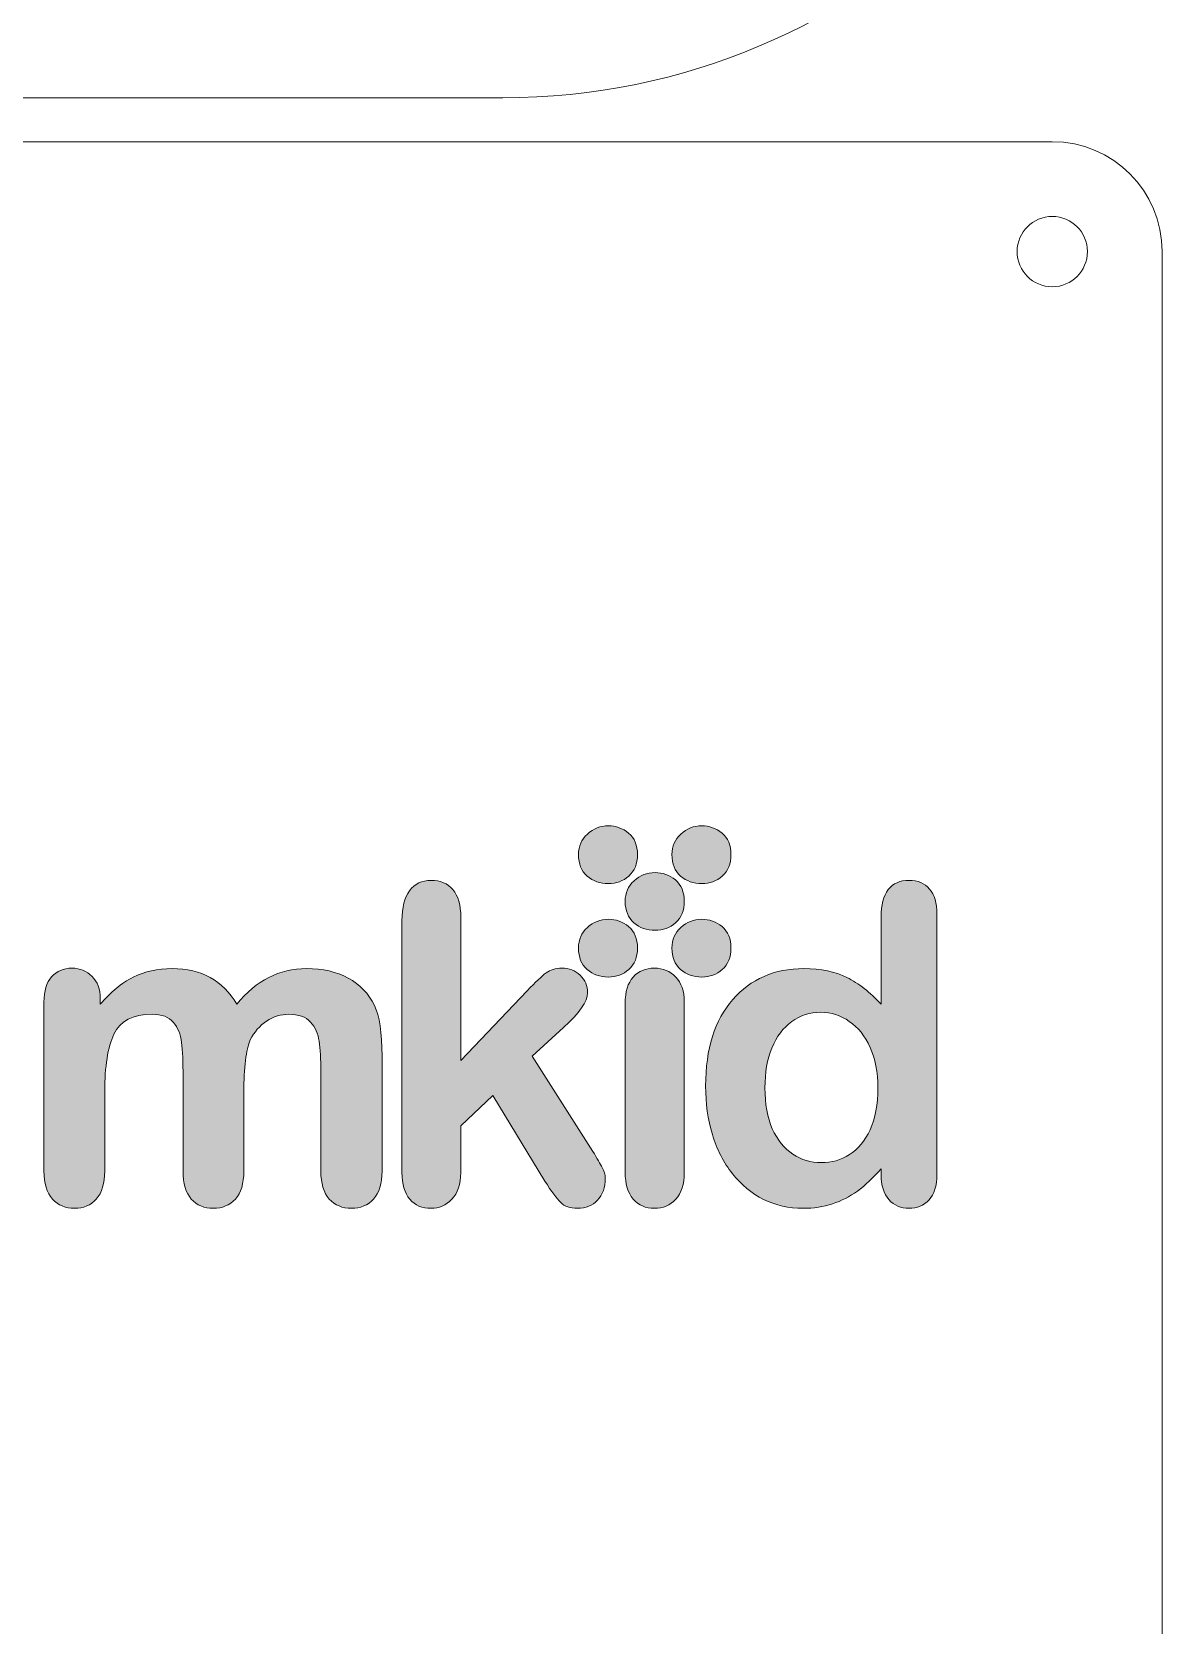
# Model space of a CAD drawing. Header units: millimetres. Extents: x 0 to 366, y 0 to 574.
# Drawn here: x 222.6 to 274, y 214.5 to 287 of the extents above; entities that cross this region are included whole.
import ezdxf

# ---------------------------------------------------------------- set-up
doc = ezdxf.new("R2010")
doc.units = ezdxf.units.MM
doc.layers.add('cut profiles', color=1, linetype='Continuous', lineweight=9, true_color=0xff0000)
doc.layers.add('raster engrave', color=7, linetype='Continuous', lineweight=5, true_color=0x000000)

msp = doc.modelspace()

# ---------------------------------------------------------------- hatches: boundary and pattern name
at = {"layer": 'raster engrave'}
h = msp.add_hatch(color=256, dxfattribs=at)
edge = h.paths.add_edge_path()
edge.add_spline(control_points=[(248.797, 248.243), (248.422, 248.243), (248.101, 248.358), (247.832, 248.588)], knot_values=[0, 0, 0, 0, 1, 1, 1, 1], degree=3, periodic=0)
edge.add_spline(control_points=[(247.832, 248.588), (247.569, 248.818), (247.438, 249.142), (247.438, 249.562)], knot_values=[0, 0, 0, 0, 1, 1, 1, 1], degree=3, periodic=0)
edge.add_spline(control_points=[(247.438, 249.562), (247.438, 249.943), (247.573, 250.255), (247.842, 250.498)], knot_values=[0, 0, 0, 0, 1, 1, 1, 1], degree=3, periodic=0)
edge.add_spline(control_points=[(247.842, 250.498), (248.117, 250.747), (248.436, 250.872), (248.797, 250.872)], knot_values=[0, 0, 0, 0, 1, 1, 1, 1], degree=3, periodic=0)
edge.add_spline(control_points=[(248.797, 250.872), (249.144, 250.872), (249.453, 250.76), (249.722, 250.537)], knot_values=[0, 0, 0, 0, 1, 1, 1, 1], degree=3, periodic=0)
edge.add_spline(control_points=[(249.722, 250.537), (249.991, 250.314), (250.125, 249.989), (250.125, 249.562)], knot_values=[0, 0, 0, 0, 1, 1, 1, 1], degree=3, periodic=0)
edge.add_spline(control_points=[(250.125, 249.562), (250.125, 249.149), (249.994, 248.824), (249.732, 248.588)], knot_values=[0, 0, 0, 0, 1, 1, 1, 1], degree=3, periodic=0)
edge.add_spline(control_points=[(249.732, 248.588), (249.469, 248.358), (249.157, 248.243), (248.797, 248.243)], knot_values=[0, 0, 0, 0, 1, 1, 1, 1], degree=3, periodic=0)
h = msp.add_hatch(color=256, dxfattribs=at)
edge = h.paths.add_edge_path()
edge.add_spline(control_points=[(252.084, 248.588), (251.822, 248.818), (251.691, 249.142), (251.691, 249.562)], knot_values=[0, 0, 0, 0, 1, 1, 1, 1], degree=3, periodic=0)
edge.add_spline(control_points=[(251.691, 249.562), (251.691, 249.943), (251.825, 250.255), (252.094, 250.498)], knot_values=[0, 0, 0, 0, 1, 1, 1, 1], degree=3, periodic=0)
edge.add_spline(control_points=[(252.094, 250.498), (252.37, 250.747), (252.688, 250.872), (253.049, 250.872)], knot_values=[0, 0, 0, 0, 1, 1, 1, 1], degree=3, periodic=0)
edge.add_spline(control_points=[(253.049, 250.872), (253.397, 250.872), (253.705, 250.76), (253.974, 250.537)], knot_values=[0, 0, 0, 0, 1, 1, 1, 1], degree=3, periodic=0)
edge.add_spline(control_points=[(253.974, 250.537), (254.243, 250.314), (254.378, 249.989), (254.378, 249.562)], knot_values=[0, 0, 0, 0, 1, 1, 1, 1], degree=3, periodic=0)
edge.add_spline(control_points=[(254.378, 249.562), (254.378, 249.149), (254.247, 248.824), (253.984, 248.588)], knot_values=[0, 0, 0, 0, 1, 1, 1, 1], degree=3, periodic=0)
edge.add_spline(control_points=[(253.984, 248.588), (253.722, 248.358), (253.41, 248.243), (253.049, 248.243)], knot_values=[0, 0, 0, 0, 1, 1, 1, 1], degree=3, periodic=0)
edge.add_spline(control_points=[(253.049, 248.243), (252.675, 248.243), (252.353, 248.358), (252.084, 248.588)], knot_values=[0, 0, 0, 0, 1, 1, 1, 1], degree=3, periodic=0)
h = msp.add_hatch(color=256, dxfattribs=at)
edge = h.paths.add_edge_path()
edge.add_spline(control_points=[(249.958, 246.462), (249.696, 246.691), (249.564, 247.016), (249.564, 247.436)], knot_values=[0, 0, 0, 0, 1, 1, 1, 1], degree=3, periodic=0)
edge.add_spline(control_points=[(249.564, 247.436), (249.564, 247.817), (249.699, 248.129), (249.968, 248.371)], knot_values=[0, 0, 0, 0, 1, 1, 1, 1], degree=3, periodic=0)
edge.add_spline(control_points=[(249.968, 248.371), (250.244, 248.621), (250.562, 248.745), (250.923, 248.745)], knot_values=[0, 0, 0, 0, 1, 1, 1, 1], degree=3, periodic=0)
edge.add_spline(control_points=[(250.923, 248.745), (251.271, 248.745), (251.579, 248.634), (251.848, 248.411)], knot_values=[0, 0, 0, 0, 1, 1, 1, 1], degree=3, periodic=0)
edge.add_spline(control_points=[(251.848, 248.411), (252.117, 248.188), (252.252, 247.863), (252.252, 247.436)], knot_values=[0, 0, 0, 0, 1, 1, 1, 1], degree=3, periodic=0)
edge.add_spline(control_points=[(252.252, 247.436), (252.252, 247.023), (252.12, 246.698), (251.858, 246.462)], knot_values=[0, 0, 0, 0, 1, 1, 1, 1], degree=3, periodic=0)
edge.add_spline(control_points=[(251.858, 246.462), (251.595, 246.232), (251.284, 246.117), (250.923, 246.117)], knot_values=[0, 0, 0, 0, 1, 1, 1, 1], degree=3, periodic=0)
edge.add_spline(control_points=[(250.923, 246.117), (250.549, 246.117), (250.227, 246.232), (249.958, 246.462)], knot_values=[0, 0, 0, 0, 1, 1, 1, 1], degree=3, periodic=0)
h = msp.add_hatch(color=256, dxfattribs=at)
edge = h.paths.add_edge_path()
edge.add_spline(control_points=[(241.67, 233.881), (241.401, 233.606), (241.089, 233.468), (240.735, 233.468)], knot_values=[0, 0, 0, 0, 1, 1, 1, 1], degree=3, periodic=0)
edge.add_spline(control_points=[(240.735, 233.468), (240.321, 233.468), (239.996, 233.606), (239.76, 233.881)], knot_values=[0, 0, 0, 0, 1, 1, 1, 1], degree=3, periodic=0)
edge.add_spline(control_points=[(239.76, 233.881), (239.524, 234.157), (239.406, 234.564), (239.406, 235.102)], knot_values=[0, 0, 0, 0, 1, 1, 1, 1], degree=3, periodic=0)
edge.add_line((239.406, 235.102), (239.406, 246.56))
edge.add_spline(control_points=[(239.406, 246.56), (239.406, 247.157), (239.52, 247.61), (239.75, 247.919)], knot_values=[0, 0, 0, 0, 1, 1, 1, 1], degree=3, periodic=0)
edge.add_spline(control_points=[(239.75, 247.919), (239.98, 248.234), (240.308, 248.391), (240.735, 248.391)], knot_values=[0, 0, 0, 0, 1, 1, 1, 1], degree=3, periodic=0)
edge.add_spline(control_points=[(240.735, 248.391), (241.148, 248.391), (241.476, 248.25), (241.719, 247.968)], knot_values=[0, 0, 0, 0, 1, 1, 1, 1], degree=3, periodic=0)
edge.add_spline(control_points=[(241.719, 247.968), (241.962, 247.686), (242.083, 247.269), (242.083, 246.718)], knot_values=[0, 0, 0, 0, 1, 1, 1, 1], degree=3, periodic=0)
edge.add_line((242.083, 246.718), (242.083, 240.201))
edge.add_line((242.083, 240.201), (245.105, 243.371))
edge.add_spline(control_points=[(245.105, 243.371), (245.479, 243.764), (245.765, 244.034), (245.962, 244.178)], knot_values=[0, 0, 0, 0, 1, 1, 1, 1], degree=3, periodic=0)
edge.add_spline(control_points=[(245.962, 244.178), (246.158, 244.322), (246.398, 244.394), (246.68, 244.394)], knot_values=[0, 0, 0, 0, 1, 1, 1, 1], degree=3, periodic=0)
edge.add_spline(control_points=[(246.68, 244.394), (247.015, 244.394), (247.294, 244.286), (247.517, 244.07)], knot_values=[0, 0, 0, 0, 1, 1, 1, 1], degree=3, periodic=0)
edge.add_spline(control_points=[(247.517, 244.07), (247.74, 243.86), (247.852, 243.594), (247.852, 243.272)], knot_values=[0, 0, 0, 0, 1, 1, 1, 1], degree=3, periodic=0)
edge.add_spline(control_points=[(247.852, 243.272), (247.852, 242.879), (247.487, 242.354), (246.759, 241.697)], knot_values=[0, 0, 0, 0, 1, 1, 1, 1], degree=3, periodic=0)
edge.add_line((246.759, 241.697), (245.332, 240.388))
edge.add_line((245.332, 240.388), (248.088, 236.057))
edge.add_spline(control_points=[(248.088, 236.057), (248.291, 235.735), (248.436, 235.489), (248.521, 235.319)], knot_values=[0, 0, 0, 0, 1, 1, 1, 1], degree=3, periodic=0)
edge.add_spline(control_points=[(248.521, 235.319), (248.613, 235.154), (248.659, 234.997), (248.659, 234.846)], knot_values=[0, 0, 0, 0, 1, 1, 1, 1], degree=3, periodic=0)
edge.add_spline(control_points=[(248.659, 234.846), (248.659, 234.419), (248.541, 234.081), (248.304, 233.832)], knot_values=[0, 0, 0, 0, 1, 1, 1, 1], degree=3, periodic=0)
edge.add_spline(control_points=[(248.304, 233.832), (248.075, 233.589), (247.77, 233.468), (247.389, 233.468)], knot_values=[0, 0, 0, 0, 1, 1, 1, 1], degree=3, periodic=0)
edge.add_spline(control_points=[(247.389, 233.468), (247.061, 233.468), (246.808, 233.556), (246.631, 233.734)], knot_values=[0, 0, 0, 0, 1, 1, 1, 1], degree=3, periodic=0)
edge.add_spline(control_points=[(246.631, 233.734), (246.454, 233.911), (246.214, 234.232), (245.912, 234.698)], knot_values=[0, 0, 0, 0, 1, 1, 1, 1], degree=3, periodic=0)
edge.add_line((245.912, 234.698), (243.54, 238.596))
edge.add_line((243.54, 238.596), (242.083, 237.218))
edge.add_line((242.083, 237.218), (242.083, 235.082))
edge.add_spline(control_points=[(242.083, 235.082), (242.083, 234.564), (241.945, 234.164), (241.67, 233.881)], knot_values=[0, 0, 0, 0, 1, 1, 1, 1], degree=3, periodic=0)
h = msp.add_hatch(color=256, dxfattribs=at)
edge = h.paths.add_edge_path()
edge.add_spline(control_points=[(261.21, 235.269), (260.849, 234.856), (260.491, 234.518), (260.137, 234.255)], knot_values=[0, 0, 0, 0, 1, 1, 1, 1], degree=3, periodic=0)
edge.add_spline(control_points=[(260.137, 234.255), (259.789, 233.999), (259.408, 233.806), (258.995, 233.675)], knot_values=[0, 0, 0, 0, 1, 1, 1, 1], degree=3, periodic=0)
edge.add_spline(control_points=[(258.995, 233.675), (258.588, 233.537), (258.142, 233.468), (257.656, 233.468)], knot_values=[0, 0, 0, 0, 1, 1, 1, 1], degree=3, periodic=0)
edge.add_spline(control_points=[(257.656, 233.468), (257.013, 233.468), (256.416, 233.602), (255.864, 233.871)], knot_values=[0, 0, 0, 0, 1, 1, 1, 1], degree=3, periodic=0)
edge.add_spline(control_points=[(255.864, 233.871), (255.32, 234.147), (254.847, 234.538), (254.447, 235.043)], knot_values=[0, 0, 0, 0, 1, 1, 1, 1], degree=3, periodic=0)
edge.add_spline(control_points=[(254.447, 235.043), (254.047, 235.548), (253.741, 236.142), (253.531, 236.825)], knot_values=[0, 0, 0, 0, 1, 1, 1, 1], degree=3, periodic=0)
edge.add_spline(control_points=[(253.531, 236.825), (253.328, 237.507), (253.226, 238.245), (253.226, 239.039)], knot_values=[0, 0, 0, 0, 1, 1, 1, 1], degree=3, periodic=0)
edge.add_spline(control_points=[(253.226, 239.039), (253.226, 240.719), (253.636, 242.029), (254.457, 242.967)], knot_values=[0, 0, 0, 0, 1, 1, 1, 1], degree=3, periodic=0)
edge.add_spline(control_points=[(254.457, 242.967), (255.277, 243.906), (256.357, 244.375), (257.695, 244.375)], knot_values=[0, 0, 0, 0, 1, 1, 1, 1], degree=3, periodic=0)
edge.add_spline(control_points=[(257.695, 244.375), (258.47, 244.375), (259.123, 244.24), (259.654, 243.971)], knot_values=[0, 0, 0, 0, 1, 1, 1, 1], degree=3, periodic=0)
edge.add_spline(control_points=[(259.654, 243.971), (260.186, 243.709), (260.704, 243.302), (261.21, 242.751)], knot_values=[0, 0, 0, 0, 1, 1, 1, 1], degree=3, periodic=0)
edge.add_line((261.21, 242.751), (261.21, 246.718))
edge.add_spline(control_points=[(261.21, 246.718), (261.21, 247.269), (261.318, 247.686), (261.534, 247.968)], knot_values=[0, 0, 0, 0, 1, 1, 1, 1], degree=3, periodic=0)
edge.add_spline(control_points=[(261.534, 247.968), (261.758, 248.25), (262.073, 248.391), (262.479, 248.391)], knot_values=[0, 0, 0, 0, 1, 1, 1, 1], degree=3, periodic=0)
edge.add_spline(control_points=[(262.479, 248.391), (262.886, 248.391), (263.198, 248.26), (263.415, 247.997)], knot_values=[0, 0, 0, 0, 1, 1, 1, 1], degree=3, periodic=0)
edge.add_spline(control_points=[(263.415, 247.997), (263.638, 247.741), (263.749, 247.361), (263.749, 246.855)], knot_values=[0, 0, 0, 0, 1, 1, 1, 1], degree=3, periodic=0)
edge.add_line((263.749, 246.855), (263.749, 235.004))
edge.add_spline(control_points=[(263.749, 235.004), (263.749, 234.492), (263.631, 234.108), (263.395, 233.852)], knot_values=[0, 0, 0, 0, 1, 1, 1, 1], degree=3, periodic=0)
edge.add_spline(control_points=[(263.395, 233.852), (263.159, 233.596), (262.853, 233.468), (262.479, 233.468)], knot_values=[0, 0, 0, 0, 1, 1, 1, 1], degree=3, periodic=0)
edge.add_spline(control_points=[(262.479, 233.468), (262.112, 233.468), (261.807, 233.599), (261.564, 233.862)], knot_values=[0, 0, 0, 0, 1, 1, 1, 1], degree=3, periodic=0)
edge.add_spline(control_points=[(261.564, 233.862), (261.328, 234.131), (261.21, 234.511), (261.21, 235.004)], knot_values=[0, 0, 0, 0, 1, 1, 1, 1], degree=3, periodic=0)
edge.add_line((261.21, 235.004), (261.21, 235.269))
edge = h.paths.add_edge_path()
edge.add_spline(control_points=[(261.062, 238.951), (261.062, 239.666), (260.944, 240.28), (260.708, 240.792)], knot_values=[0, 0, 0, 0, 1, 1, 1, 1], degree=3, periodic=0)
edge.add_spline(control_points=[(260.708, 240.792), (260.478, 241.31), (260.163, 241.704), (259.763, 241.973)], knot_values=[0, 0, 0, 0, 1, 1, 1, 1], degree=3, periodic=0)
edge.add_spline(control_points=[(259.763, 241.973), (259.369, 242.249), (258.936, 242.386), (258.463, 242.386)], knot_values=[0, 0, 0, 0, 1, 1, 1, 1], degree=3, periodic=0)
edge.add_spline(control_points=[(258.463, 242.386), (257.971, 242.386), (257.531, 242.245), (257.144, 241.963)], knot_values=[0, 0, 0, 0, 1, 1, 1, 1], degree=3, periodic=0)
edge.add_spline(control_points=[(257.144, 241.963), (256.757, 241.687), (256.455, 241.287), (256.238, 240.762)], knot_values=[0, 0, 0, 0, 1, 1, 1, 1], degree=3, periodic=0)
edge.add_spline(control_points=[(256.238, 240.762), (256.028, 240.244), (255.923, 239.64), (255.923, 238.951)], knot_values=[0, 0, 0, 0, 1, 1, 1, 1], degree=3, periodic=0)
edge.add_spline(control_points=[(255.923, 238.951), (255.923, 238.222), (256.035, 237.602), (256.258, 237.09)], knot_values=[0, 0, 0, 0, 1, 1, 1, 1], degree=3, periodic=0)
edge.add_spline(control_points=[(256.258, 237.09), (256.488, 236.579), (256.8, 236.191), (257.193, 235.929)], knot_values=[0, 0, 0, 0, 1, 1, 1, 1], degree=3, periodic=0)
edge.add_spline(control_points=[(257.193, 235.929), (257.587, 235.673), (258.017, 235.545), (258.483, 235.545)], knot_values=[0, 0, 0, 0, 1, 1, 1, 1], degree=3, periodic=0)
edge.add_spline(control_points=[(258.483, 235.545), (258.955, 235.545), (259.385, 235.666), (259.772, 235.909)], knot_values=[0, 0, 0, 0, 1, 1, 1, 1], degree=3, periodic=0)
edge.add_spline(control_points=[(259.772, 235.909), (260.166, 236.159), (260.478, 236.536), (260.708, 237.041)], knot_values=[0, 0, 0, 0, 1, 1, 1, 1], degree=3, periodic=0)
edge.add_spline(control_points=[(260.708, 237.041), (260.944, 237.553), (261.062, 238.19), (261.062, 238.951)], knot_values=[0, 0, 0, 0, 1, 1, 1, 1], degree=3, periodic=0)
h = msp.add_hatch(color=256, dxfattribs=at)
edge = h.paths.add_edge_path()
edge.add_spline(control_points=[(248.797, 243.991), (248.422, 243.991), (248.101, 244.106), (247.832, 244.335)], knot_values=[0, 0, 0, 0, 1, 1, 1, 1], degree=3, periodic=0)
edge.add_spline(control_points=[(247.832, 244.335), (247.569, 244.565), (247.438, 244.89), (247.438, 245.31)], knot_values=[0, 0, 0, 0, 1, 1, 1, 1], degree=3, periodic=0)
edge.add_spline(control_points=[(247.438, 245.31), (247.438, 245.691), (247.573, 246.002), (247.842, 246.245)], knot_values=[0, 0, 0, 0, 1, 1, 1, 1], degree=3, periodic=0)
edge.add_spline(control_points=[(247.842, 246.245), (248.117, 246.494), (248.436, 246.619), (248.797, 246.619)], knot_values=[0, 0, 0, 0, 1, 1, 1, 1], degree=3, periodic=0)
edge.add_spline(control_points=[(248.797, 246.619), (249.144, 246.619), (249.453, 246.508), (249.722, 246.284)], knot_values=[0, 0, 0, 0, 1, 1, 1, 1], degree=3, periodic=0)
edge.add_spline(control_points=[(249.722, 246.284), (249.991, 246.061), (250.125, 245.737), (250.125, 245.31)], knot_values=[0, 0, 0, 0, 1, 1, 1, 1], degree=3, periodic=0)
edge.add_spline(control_points=[(250.125, 245.31), (250.125, 244.897), (249.994, 244.572), (249.732, 244.335)], knot_values=[0, 0, 0, 0, 1, 1, 1, 1], degree=3, periodic=0)
edge.add_spline(control_points=[(249.732, 244.335), (249.469, 244.106), (249.157, 243.991), (248.797, 243.991)], knot_values=[0, 0, 0, 0, 1, 1, 1, 1], degree=3, periodic=0)
h = msp.add_hatch(color=256, dxfattribs=at)
edge = h.paths.add_edge_path()
edge.add_spline(control_points=[(251.691, 245.31), (251.691, 245.691), (251.825, 246.002), (252.094, 246.245)], knot_values=[0, 0, 0, 0, 1, 1, 1, 1], degree=3, periodic=0)
edge.add_spline(control_points=[(252.094, 246.245), (252.37, 246.494), (252.688, 246.619), (253.049, 246.619)], knot_values=[0, 0, 0, 0, 1, 1, 1, 1], degree=3, periodic=0)
edge.add_spline(control_points=[(253.049, 246.619), (253.397, 246.619), (253.705, 246.508), (253.974, 246.284)], knot_values=[0, 0, 0, 0, 1, 1, 1, 1], degree=3, periodic=0)
edge.add_spline(control_points=[(253.974, 246.284), (254.243, 246.061), (254.378, 245.737), (254.378, 245.31)], knot_values=[0, 0, 0, 0, 1, 1, 1, 1], degree=3, periodic=0)
edge.add_spline(control_points=[(254.378, 245.31), (254.378, 244.897), (254.247, 244.572), (253.984, 244.335)], knot_values=[0, 0, 0, 0, 1, 1, 1, 1], degree=3, periodic=0)
edge.add_spline(control_points=[(253.984, 244.335), (253.722, 244.106), (253.41, 243.991), (253.049, 243.991)], knot_values=[0, 0, 0, 0, 1, 1, 1, 1], degree=3, periodic=0)
edge.add_spline(control_points=[(253.049, 243.991), (252.675, 243.991), (252.353, 244.106), (252.084, 244.335)], knot_values=[0, 0, 0, 0, 1, 1, 1, 1], degree=3, periodic=0)
edge.add_spline(control_points=[(252.084, 244.335), (251.822, 244.565), (251.691, 244.89), (251.691, 245.31)], knot_values=[0, 0, 0, 0, 1, 1, 1, 1], degree=3, periodic=0)
h = msp.add_hatch(color=256, dxfattribs=at)
edge = h.paths.add_edge_path()
edge.add_spline(control_points=[(235.635, 241.067), (235.59, 241.415), (235.458, 241.707), (235.242, 241.943)], knot_values=[0, 0, 0, 0, 1, 1, 1, 1], degree=3, periodic=0)
edge.add_spline(control_points=[(235.242, 241.943), (235.025, 242.18), (234.697, 242.298), (234.257, 242.298)], knot_values=[0, 0, 0, 0, 1, 1, 1, 1], degree=3, periodic=0)
edge.add_spline(control_points=[(234.257, 242.298), (233.903, 242.298), (233.565, 242.193), (233.243, 241.983)], knot_values=[0, 0, 0, 0, 1, 1, 1, 1], degree=3, periodic=0)
edge.add_spline(control_points=[(233.243, 241.983), (232.928, 241.773), (232.682, 241.491), (232.505, 241.136)], knot_values=[0, 0, 0, 0, 1, 1, 1, 1], degree=3, periodic=0)
edge.add_spline(control_points=[(232.505, 241.136), (232.308, 240.683), (232.21, 239.883), (232.21, 238.734)], knot_values=[0, 0, 0, 0, 1, 1, 1, 1], degree=3, periodic=0)
edge.add_line((232.21, 238.734), (232.21, 235.161))
edge.add_spline(control_points=[(232.21, 235.161), (232.21, 234.597), (232.082, 234.173), (231.826, 233.891)], knot_values=[0, 0, 0, 0, 1, 1, 1, 1], degree=3, periodic=0)
edge.add_spline(control_points=[(231.826, 233.891), (231.57, 233.609), (231.232, 233.468), (230.812, 233.468)], knot_values=[0, 0, 0, 0, 1, 1, 1, 1], degree=3, periodic=0)
edge.add_spline(control_points=[(230.812, 233.468), (230.405, 233.468), (230.074, 233.609), (229.818, 233.891)], knot_values=[0, 0, 0, 0, 1, 1, 1, 1], degree=3, periodic=0)
edge.add_spline(control_points=[(229.818, 233.891), (229.568, 234.173), (229.444, 234.597), (229.444, 235.161)], knot_values=[0, 0, 0, 0, 1, 1, 1, 1], degree=3, periodic=0)
edge.add_line((229.444, 235.161), (229.444, 239.443))
edge.add_spline(control_points=[(229.444, 239.443), (229.444, 240.119), (229.421, 240.644), (229.375, 241.018)], knot_values=[0, 0, 0, 0, 1, 1, 1, 1], degree=3, periodic=0)
edge.add_spline(control_points=[(229.375, 241.018), (229.329, 241.392), (229.204, 241.697), (229.001, 241.934)], knot_values=[0, 0, 0, 0, 1, 1, 1, 1], degree=3, periodic=0)
edge.add_spline(control_points=[(229.001, 241.934), (228.797, 242.176), (228.476, 242.298), (228.036, 242.298)], knot_values=[0, 0, 0, 0, 1, 1, 1, 1], degree=3, periodic=0)
edge.add_spline(control_points=[(228.036, 242.298), (227.157, 242.298), (226.576, 241.996), (226.294, 241.392)], knot_values=[0, 0, 0, 0, 1, 1, 1, 1], degree=3, periodic=0)
edge.add_spline(control_points=[(226.294, 241.392), (226.018, 240.788), (225.88, 239.922), (225.88, 238.793)], knot_values=[0, 0, 0, 0, 1, 1, 1, 1], degree=3, periodic=0)
edge.add_line((225.88, 238.793), (225.88, 235.161))
edge.add_spline(control_points=[(225.88, 235.161), (225.88, 234.603), (225.752, 234.18), (225.496, 233.891)], knot_values=[0, 0, 0, 0, 1, 1, 1, 1], degree=3, periodic=0)
edge.add_spline(control_points=[(225.496, 233.891), (225.247, 233.609), (224.916, 233.468), (224.502, 233.468)], knot_values=[0, 0, 0, 0, 1, 1, 1, 1], degree=3, periodic=0)
edge.add_spline(control_points=[(224.502, 233.468), (224.095, 233.468), (223.761, 233.609), (223.498, 233.891)], knot_values=[0, 0, 0, 0, 1, 1, 1, 1], degree=3, periodic=0)
edge.add_spline(control_points=[(223.498, 233.891), (223.242, 234.18), (223.114, 234.603), (223.114, 235.161)], knot_values=[0, 0, 0, 0, 1, 1, 1, 1], degree=3, periodic=0)
edge.add_line((223.114, 235.161), (223.114, 242.849))
edge.add_spline(control_points=[(223.114, 242.849), (223.114, 243.354), (223.229, 243.738), (223.459, 244.001)], knot_values=[0, 0, 0, 0, 1, 1, 1, 1], degree=3, periodic=0)
edge.add_spline(control_points=[(223.459, 244.001), (223.695, 244.263), (224.003, 244.394), (224.384, 244.394)], knot_values=[0, 0, 0, 0, 1, 1, 1, 1], degree=3, periodic=0)
edge.add_spline(control_points=[(224.384, 244.394), (224.752, 244.394), (225.057, 244.27), (225.3, 244.02)], knot_values=[0, 0, 0, 0, 1, 1, 1, 1], degree=3, periodic=0)
edge.add_spline(control_points=[(225.3, 244.02), (225.549, 243.778), (225.674, 243.44), (225.674, 243.007)], knot_values=[0, 0, 0, 0, 1, 1, 1, 1], degree=3, periodic=0)
edge.add_line((225.674, 243.007), (225.674, 242.751))
edge.add_spline(control_points=[(225.674, 242.751), (226.14, 243.308), (226.638, 243.719), (227.17, 243.981)], knot_values=[0, 0, 0, 0, 1, 1, 1, 1], degree=3, periodic=0)
edge.add_spline(control_points=[(227.17, 243.981), (227.701, 244.244), (228.292, 244.375), (228.942, 244.375)], knot_values=[0, 0, 0, 0, 1, 1, 1, 1], degree=3, periodic=0)
edge.add_spline(control_points=[(228.942, 244.375), (229.618, 244.375), (230.198, 244.24), (230.684, 243.971)], knot_values=[0, 0, 0, 0, 1, 1, 1, 1], degree=3, periodic=0)
edge.add_spline(control_points=[(230.684, 243.971), (231.17, 243.702), (231.57, 243.295), (231.885, 242.751)], knot_values=[0, 0, 0, 0, 1, 1, 1, 1], degree=3, periodic=0)
edge.add_spline(control_points=[(231.885, 242.751), (232.338, 243.302), (232.823, 243.709), (233.342, 243.971)], knot_values=[0, 0, 0, 0, 1, 1, 1, 1], degree=3, periodic=0)
edge.add_spline(control_points=[(233.342, 243.971), (233.86, 244.24), (234.435, 244.375), (235.065, 244.375)], knot_values=[0, 0, 0, 0, 1, 1, 1, 1], degree=3, periodic=0)
edge.add_spline(control_points=[(235.065, 244.375), (235.8, 244.375), (236.433, 244.23), (236.964, 243.942)], knot_values=[0, 0, 0, 0, 1, 1, 1, 1], degree=3, periodic=0)
edge.add_spline(control_points=[(236.964, 243.942), (237.496, 243.653), (237.893, 243.239), (238.155, 242.701)], knot_values=[0, 0, 0, 0, 1, 1, 1, 1], degree=3, periodic=0)
edge.add_spline(control_points=[(238.155, 242.701), (238.385, 242.216), (238.5, 241.451), (238.5, 240.408)], knot_values=[0, 0, 0, 0, 1, 1, 1, 1], degree=3, periodic=0)
edge.add_line((238.5, 240.408), (238.5, 235.161))
edge.add_spline(control_points=[(238.5, 235.161), (238.5, 234.597), (238.372, 234.173), (238.116, 233.891)], knot_values=[0, 0, 0, 0, 1, 1, 1, 1], degree=3, periodic=0)
edge.add_spline(control_points=[(238.116, 233.891), (237.86, 233.609), (237.522, 233.468), (237.102, 233.468)], knot_values=[0, 0, 0, 0, 1, 1, 1, 1], degree=3, periodic=0)
edge.add_spline(control_points=[(237.102, 233.468), (236.695, 233.468), (236.361, 233.609), (236.098, 233.891)], knot_values=[0, 0, 0, 0, 1, 1, 1, 1], degree=3, periodic=0)
edge.add_spline(control_points=[(236.098, 233.891), (235.842, 234.18), (235.714, 234.603), (235.714, 235.161)], knot_values=[0, 0, 0, 0, 1, 1, 1, 1], degree=3, periodic=0)
edge.add_line((235.714, 235.161), (235.714, 239.679))
edge.add_spline(control_points=[(235.714, 239.679), (235.714, 240.257), (235.688, 240.719), (235.635, 241.067)], knot_values=[0, 0, 0, 0, 1, 1, 1, 1], degree=3, periodic=0)
h = msp.add_hatch(color=256, dxfattribs=at)
edge = h.paths.add_edge_path()
edge.add_line((249.564, 235.102), (249.564, 242.79))
edge.add_spline(control_points=[(249.564, 242.79), (249.564, 243.322), (249.686, 243.722), (249.929, 243.991)], knot_values=[0, 0, 0, 0, 1, 1, 1, 1], degree=3, periodic=0)
edge.add_spline(control_points=[(249.929, 243.991), (250.178, 244.26), (250.5, 244.394), (250.893, 244.394)], knot_values=[0, 0, 0, 0, 1, 1, 1, 1], degree=3, periodic=0)
edge.add_spline(control_points=[(250.893, 244.394), (251.287, 244.394), (251.612, 244.26), (251.868, 243.991)], knot_values=[0, 0, 0, 0, 1, 1, 1, 1], degree=3, periodic=0)
edge.add_spline(control_points=[(251.868, 243.991), (252.124, 243.722), (252.252, 243.348), (252.252, 242.869)], knot_values=[0, 0, 0, 0, 1, 1, 1, 1], degree=3, periodic=0)
edge.add_line((252.252, 242.869), (252.252, 235.102))
edge.add_spline(control_points=[(252.252, 235.102), (252.252, 234.564), (252.124, 234.157), (251.868, 233.881)], knot_values=[0, 0, 0, 0, 1, 1, 1, 1], degree=3, periodic=0)
edge.add_spline(control_points=[(251.868, 233.881), (251.612, 233.606), (251.287, 233.468), (250.893, 233.468)], knot_values=[0, 0, 0, 0, 1, 1, 1, 1], degree=3, periodic=0)
edge.add_spline(control_points=[(250.893, 233.468), (250.5, 233.468), (250.178, 233.609), (249.929, 233.891)], knot_values=[0, 0, 0, 0, 1, 1, 1, 1], degree=3, periodic=0)
edge.add_spline(control_points=[(249.929, 233.891), (249.686, 234.173), (249.564, 234.577), (249.564, 235.102)], knot_values=[0, 0, 0, 0, 1, 1, 1, 1], degree=3, periodic=0)

# ---------------------------------------------------------------- linework, layer by layer
at = {"layer": 'cut profiles'}
for p, q in [((214, 284), (244, 284)), ((189, 282.002), (269, 282.002)), ((274, 172.002), (274, 277.002))]:
    msp.add_line(p, q, dxfattribs=at)
msp.add_circle((269, 277.002), 1.6, dxfattribs=at)
for centre, radius, start, end in [((244, 314), 30, 270, 0), ((269, 277.002), 5, 0, 90)]:
    msp.add_arc(centre, radius, start, end, dxfattribs=at)
at = {"layer": 'raster engrave', "color": 7, "true_color": 0xffffff}
for points in [[(239.406, 235.102), (239.406, 246.56)], [(242.083, 246.718), (242.083, 240.201), (245.105, 243.371)], [(261.21, 242.751), (261.21, 246.718)], [(263.749, 246.855), (263.749, 235.004)], [(225.674, 243.007), (225.674, 242.751)], [(223.114, 235.161), (223.114, 242.849)], [(249.564, 235.102), (249.564, 242.79)], [(252.252, 242.869), (252.252, 235.102)], [(246.759, 241.697), (245.332, 240.388), (248.088, 236.057)], [(238.5, 240.408), (238.5, 235.161)], [(229.444, 235.161), (229.444, 239.443)], [(235.714, 235.161), (235.714, 239.679)], [(225.88, 238.793), (225.88, 235.161)], [(232.21, 238.734), (232.21, 235.161)], [(245.912, 234.698), (243.54, 238.596), (242.083, 237.218), (242.083, 235.082)], [(261.21, 235.004), (261.21, 235.269)]]:
    msp.add_lwpolyline(points, dxfattribs=at)
for points in [[(247.842, 250.498), (248.117, 250.747), (248.436, 250.872), (248.797, 250.872)], [(248.797, 250.872), (249.144, 250.872), (249.453, 250.76), (249.722, 250.537)], [(252.094, 250.498), (252.37, 250.747), (252.688, 250.872), (253.049, 250.872)], [(253.049, 250.872), (253.397, 250.872), (253.705, 250.76), (253.974, 250.537)], [(247.438, 249.562), (247.438, 249.943), (247.573, 250.255), (247.842, 250.498)], [(249.722, 250.537), (249.991, 250.314), (250.125, 249.989), (250.125, 249.562)], [(251.691, 249.562), (251.691, 249.943), (251.825, 250.255), (252.094, 250.498)], [(253.974, 250.537), (254.243, 250.314), (254.378, 249.989), (254.378, 249.562)], [(247.832, 248.588), (247.569, 248.818), (247.438, 249.142), (247.438, 249.562)], [(250.125, 249.562), (250.125, 249.149), (249.994, 248.824), (249.732, 248.588)], [(252.084, 248.588), (251.822, 248.818), (251.691, 249.142), (251.691, 249.562)], [(254.378, 249.562), (254.378, 249.149), (254.247, 248.824), (253.984, 248.588)], [(249.968, 248.371), (250.244, 248.621), (250.562, 248.745), (250.923, 248.745)], [(250.923, 248.745), (251.271, 248.745), (251.579, 248.634), (251.848, 248.411)], [(239.75, 247.919), (239.98, 248.234), (240.308, 248.391), (240.735, 248.391)], [(240.735, 248.391), (241.148, 248.391), (241.476, 248.25), (241.719, 247.968)], [(241.719, 247.968), (241.962, 247.686), (242.083, 247.269), (242.083, 246.718)], [(248.797, 248.243), (248.422, 248.243), (248.101, 248.358), (247.832, 248.588)], [(249.732, 248.588), (249.469, 248.358), (249.157, 248.243), (248.797, 248.243)], [(249.564, 247.436), (249.564, 247.817), (249.699, 248.129), (249.968, 248.371)], [(251.848, 248.411), (252.117, 248.188), (252.252, 247.863), (252.252, 247.436)], [(253.049, 248.243), (252.675, 248.243), (252.353, 248.358), (252.084, 248.588)], [(253.984, 248.588), (253.722, 248.358), (253.41, 248.243), (253.049, 248.243)], [(261.21, 246.718), (261.21, 247.269), (261.318, 247.686), (261.534, 247.968)], [(261.534, 247.968), (261.758, 248.25), (262.073, 248.391), (262.479, 248.391)], [(262.479, 248.391), (262.886, 248.391), (263.198, 248.26), (263.415, 247.997)], [(263.415, 247.997), (263.638, 247.741), (263.749, 247.361), (263.749, 246.855)], [(239.406, 246.56), (239.406, 247.157), (239.52, 247.61), (239.75, 247.919)], [(249.958, 246.462), (249.696, 246.691), (249.564, 247.016), (249.564, 247.436)], [(252.252, 247.436), (252.252, 247.023), (252.12, 246.698), (251.858, 246.462)], [(247.842, 246.245), (248.117, 246.494), (248.436, 246.619), (248.797, 246.619)], [(248.797, 246.619), (249.144, 246.619), (249.453, 246.508), (249.722, 246.284)], [(252.094, 246.245), (252.37, 246.494), (252.688, 246.619), (253.049, 246.619)], [(253.049, 246.619), (253.397, 246.619), (253.705, 246.508), (253.974, 246.284)], [(247.438, 245.31), (247.438, 245.691), (247.573, 246.002), (247.842, 246.245)], [(249.722, 246.284), (249.991, 246.061), (250.125, 245.737), (250.125, 245.31)], [(250.923, 246.117), (250.549, 246.117), (250.227, 246.232), (249.958, 246.462)], [(251.858, 246.462), (251.595, 246.232), (251.284, 246.117), (250.923, 246.117)], [(251.691, 245.31), (251.691, 245.691), (251.825, 246.002), (252.094, 246.245)], [(253.974, 246.284), (254.243, 246.061), (254.378, 245.737), (254.378, 245.31)], [(247.832, 244.335), (247.569, 244.565), (247.438, 244.89), (247.438, 245.31)], [(250.125, 245.31), (250.125, 244.897), (249.994, 244.572), (249.732, 244.335)], [(252.084, 244.335), (251.822, 244.565), (251.691, 244.89), (251.691, 245.31)], [(254.378, 245.31), (254.378, 244.897), (254.247, 244.572), (253.984, 244.335)], [(223.459, 244.001), (223.695, 244.263), (224.003, 244.394), (224.384, 244.394)], [(224.384, 244.394), (224.752, 244.394), (225.057, 244.27), (225.3, 244.02)], [(227.17, 243.981), (227.701, 244.244), (228.292, 244.375), (228.942, 244.375)], [(228.942, 244.375), (229.618, 244.375), (230.198, 244.24), (230.684, 243.971)], [(233.342, 243.971), (233.86, 244.24), (234.435, 244.375), (235.065, 244.375)], [(235.065, 244.375), (235.8, 244.375), (236.433, 244.23), (236.964, 243.942)], [(245.962, 244.178), (246.158, 244.322), (246.398, 244.394), (246.68, 244.394)], [(246.68, 244.394), (247.015, 244.394), (247.294, 244.286), (247.517, 244.07)], [(248.797, 243.991), (248.422, 243.991), (248.101, 244.106), (247.832, 244.335)], [(249.732, 244.335), (249.469, 244.106), (249.157, 243.991), (248.797, 243.991)], [(249.929, 243.991), (250.178, 244.26), (250.5, 244.394), (250.893, 244.394)], [(250.893, 244.394), (251.287, 244.394), (251.612, 244.26), (251.868, 243.991)], [(253.049, 243.991), (252.675, 243.991), (252.353, 244.106), (252.084, 244.335)], [(253.984, 244.335), (253.722, 244.106), (253.41, 243.991), (253.049, 243.991)], [(254.457, 242.967), (255.277, 243.906), (256.357, 244.375), (257.695, 244.375)], [(257.695, 244.375), (258.47, 244.375), (259.123, 244.24), (259.654, 243.971)], [(223.114, 242.849), (223.114, 243.354), (223.229, 243.738), (223.459, 244.001)], [(225.3, 244.02), (225.549, 243.778), (225.674, 243.44), (225.674, 243.007)], [(225.674, 242.751), (226.14, 243.308), (226.638, 243.719), (227.17, 243.981)], [(230.684, 243.971), (231.17, 243.702), (231.57, 243.295), (231.885, 242.751)], [(231.885, 242.751), (232.338, 243.302), (232.823, 243.709), (233.342, 243.971)], [(236.964, 243.942), (237.496, 243.653), (237.893, 243.239), (238.155, 242.701)], [(245.105, 243.371), (245.479, 243.764), (245.765, 244.034), (245.962, 244.178)], [(247.517, 244.07), (247.74, 243.86), (247.852, 243.594), (247.852, 243.272)], [(249.564, 242.79), (249.564, 243.322), (249.686, 243.722), (249.929, 243.991)], [(251.868, 243.991), (252.124, 243.722), (252.252, 243.348), (252.252, 242.869)], [(259.654, 243.971), (260.186, 243.709), (260.704, 243.302), (261.21, 242.751)], [(247.852, 243.272), (247.852, 242.879), (247.487, 242.354), (246.759, 241.697)], [(253.226, 239.039), (253.226, 240.719), (253.636, 242.029), (254.457, 242.967)], [(228.036, 242.298), (227.157, 242.298), (226.576, 241.996), (226.294, 241.392)], [(229.001, 241.934), (228.797, 242.176), (228.476, 242.298), (228.036, 242.298)], [(234.257, 242.298), (233.903, 242.298), (233.565, 242.193), (233.243, 241.983)], [(235.242, 241.943), (235.025, 242.18), (234.697, 242.298), (234.257, 242.298)], [(238.155, 242.701), (238.385, 242.216), (238.5, 241.451), (238.5, 240.408)], [(258.463, 242.386), (257.971, 242.386), (257.531, 242.245), (257.144, 241.963)], [(259.763, 241.973), (259.369, 242.249), (258.936, 242.386), (258.463, 242.386)], [(229.375, 241.018), (229.329, 241.392), (229.204, 241.697), (229.001, 241.934)], [(233.243, 241.983), (232.928, 241.773), (232.682, 241.491), (232.505, 241.136)], [(235.635, 241.067), (235.59, 241.415), (235.458, 241.707), (235.242, 241.943)], [(257.144, 241.963), (256.757, 241.687), (256.455, 241.287), (256.238, 240.762)], [(260.708, 240.792), (260.478, 241.31), (260.163, 241.704), (259.763, 241.973)], [(226.294, 241.392), (226.018, 240.788), (225.88, 239.922), (225.88, 238.793)], [(229.444, 239.443), (229.444, 240.119), (229.421, 240.644), (229.375, 241.018)], [(232.505, 241.136), (232.308, 240.683), (232.21, 239.883), (232.21, 238.734)], [(235.714, 239.679), (235.714, 240.257), (235.688, 240.719), (235.635, 241.067)], [(256.238, 240.762), (256.028, 240.244), (255.923, 239.64), (255.923, 238.951)], [(261.062, 238.951), (261.062, 239.666), (260.944, 240.28), (260.708, 240.792)], [(253.531, 236.825), (253.328, 237.507), (253.226, 238.245), (253.226, 239.039)], [(255.923, 238.951), (255.923, 238.222), (256.035, 237.602), (256.258, 237.09)], [(260.708, 237.041), (260.944, 237.553), (261.062, 238.19), (261.062, 238.951)], [(256.258, 237.09), (256.488, 236.579), (256.8, 236.191), (257.193, 235.929)], [(254.447, 235.043), (254.047, 235.548), (253.741, 236.142), (253.531, 236.825)], [(259.772, 235.909), (260.166, 236.159), (260.478, 236.536), (260.708, 237.041)], [(248.088, 236.057), (248.291, 235.735), (248.436, 235.489), (248.521, 235.319)], [(257.193, 235.929), (257.587, 235.673), (258.017, 235.545), (258.483, 235.545)], [(258.483, 235.545), (258.955, 235.545), (259.385, 235.666), (259.772, 235.909)], [(223.498, 233.891), (223.242, 234.18), (223.114, 234.603), (223.114, 235.161)], [(225.88, 235.161), (225.88, 234.603), (225.752, 234.18), (225.496, 233.891)], [(229.818, 233.891), (229.568, 234.173), (229.444, 234.597), (229.444, 235.161)], [(232.21, 235.161), (232.21, 234.597), (232.082, 234.173), (231.826, 233.891)], [(236.098, 233.891), (235.842, 234.18), (235.714, 234.603), (235.714, 235.161)], [(238.5, 235.161), (238.5, 234.597), (238.372, 234.173), (238.116, 233.891)], [(239.76, 233.881), (239.524, 234.157), (239.406, 234.564), (239.406, 235.102)], [(242.083, 235.082), (242.083, 234.564), (241.945, 234.164), (241.67, 233.881)], [(248.521, 235.319), (248.613, 235.154), (248.659, 234.997), (248.659, 234.846)], [(249.929, 233.891), (249.686, 234.173), (249.564, 234.577), (249.564, 235.102)], [(252.252, 235.102), (252.252, 234.564), (252.124, 234.157), (251.868, 233.881)], [(255.864, 233.871), (255.32, 234.147), (254.847, 234.538), (254.447, 235.043)], [(261.21, 235.269), (260.849, 234.856), (260.491, 234.518), (260.137, 234.255)], [(261.564, 233.862), (261.328, 234.131), (261.21, 234.511), (261.21, 235.004)], [(263.749, 235.004), (263.749, 234.492), (263.631, 234.108), (263.395, 233.852)], [(246.631, 233.734), (246.454, 233.911), (246.214, 234.232), (245.912, 234.698)], [(248.659, 234.846), (248.659, 234.419), (248.541, 234.081), (248.304, 233.832)], [(260.137, 234.255), (259.789, 233.999), (259.408, 233.806), (258.995, 233.675)], [(224.502, 233.468), (224.095, 233.468), (223.761, 233.609), (223.498, 233.891)], [(225.496, 233.891), (225.247, 233.609), (224.916, 233.468), (224.502, 233.468)], [(230.812, 233.468), (230.405, 233.468), (230.074, 233.609), (229.818, 233.891)], [(231.826, 233.891), (231.57, 233.609), (231.232, 233.468), (230.812, 233.468)], [(237.102, 233.468), (236.695, 233.468), (236.361, 233.609), (236.098, 233.891)], [(238.116, 233.891), (237.86, 233.609), (237.522, 233.468), (237.102, 233.468)], [(240.735, 233.468), (240.321, 233.468), (239.996, 233.606), (239.76, 233.881)], [(241.67, 233.881), (241.401, 233.606), (241.089, 233.468), (240.735, 233.468)], [(247.389, 233.468), (247.061, 233.468), (246.808, 233.556), (246.631, 233.734)], [(248.304, 233.832), (248.075, 233.589), (247.77, 233.468), (247.389, 233.468)], [(250.893, 233.468), (250.5, 233.468), (250.178, 233.609), (249.929, 233.891)], [(251.868, 233.881), (251.612, 233.606), (251.287, 233.468), (250.893, 233.468)], [(257.656, 233.468), (257.013, 233.468), (256.416, 233.602), (255.864, 233.871)], [(258.995, 233.675), (258.588, 233.537), (258.142, 233.468), (257.656, 233.468)], [(262.479, 233.468), (262.112, 233.468), (261.807, 233.599), (261.564, 233.862)], [(263.395, 233.852), (263.159, 233.596), (262.853, 233.468), (262.479, 233.468)]]:
    msp.add_open_spline(points, degree=3, dxfattribs=at)

doc.saveas('drawing.dxf')
